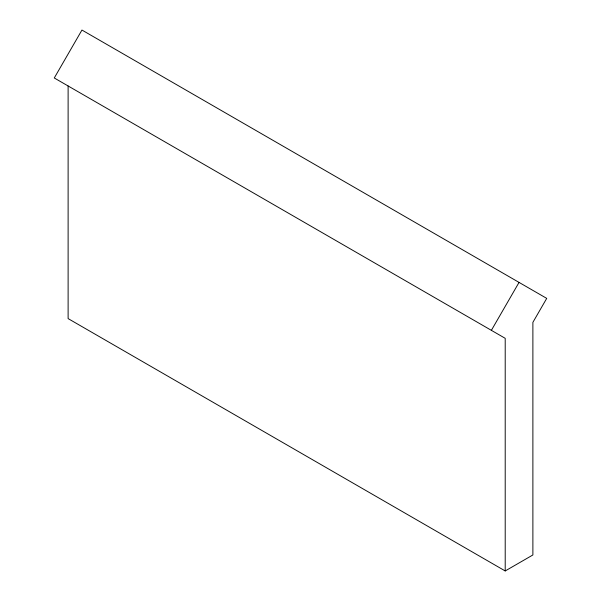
<?xml version="1.0" encoding="UTF-8"?>
<svg xmlns="http://www.w3.org/2000/svg" width="601" height="601" viewBox="0 0 601 601"><rect width="100%" height="100%" fill="white"/><g stroke="black" fill="none" stroke-linecap="round" stroke-linejoin="round"><path stroke-width="0.9" d="M491.378 330.34L519.046 282.402M505.208 570.95L532.884 554.971L532.884 322.354L546.722 298.381L81.954 30.05L54.278 77.98L505.208 338.325L505.208 570.95L68.116 318.598L68.116 85.973"/></g></svg>
